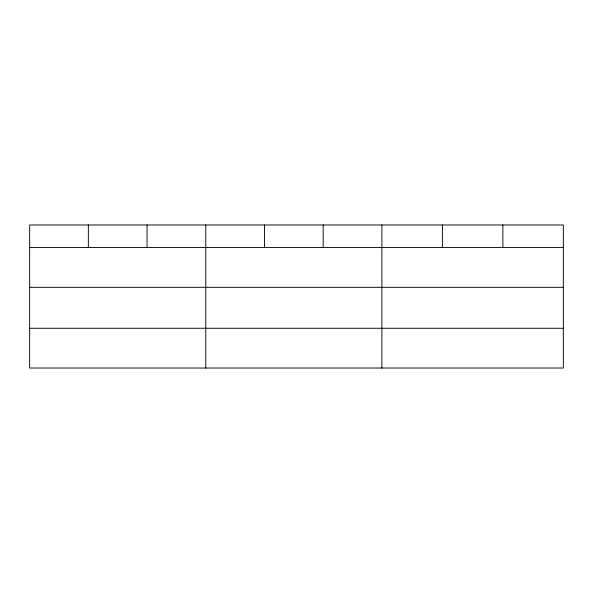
<?xml version="1.0" encoding="UTF-8"?>
<svg xmlns="http://www.w3.org/2000/svg" width="593" height="593" viewBox="0 0 593 593"><rect width="100%" height="100%" fill="white"/><g stroke="black" fill="none" stroke-linecap="round" stroke-linejoin="round"><path stroke-width="0.89" d="M563.35 287.316L563.35 224.977L29.65 224.977L29.65 368.023L563.35 368.023L563.35 287.316L29.65 287.316M29.65 247.563L563.35 247.563M29.65 328.27L563.35 328.27M502.864 224.977L502.864 247.563M442.378 224.977L442.378 247.563M381.892 224.977L381.892 368.023M323.185 224.977L323.185 247.563M264.478 224.977L264.478 247.563M205.771 224.977L205.771 368.023M147.064 224.977L147.064 247.563M88.357 224.977L88.357 247.563"/></g></svg>
